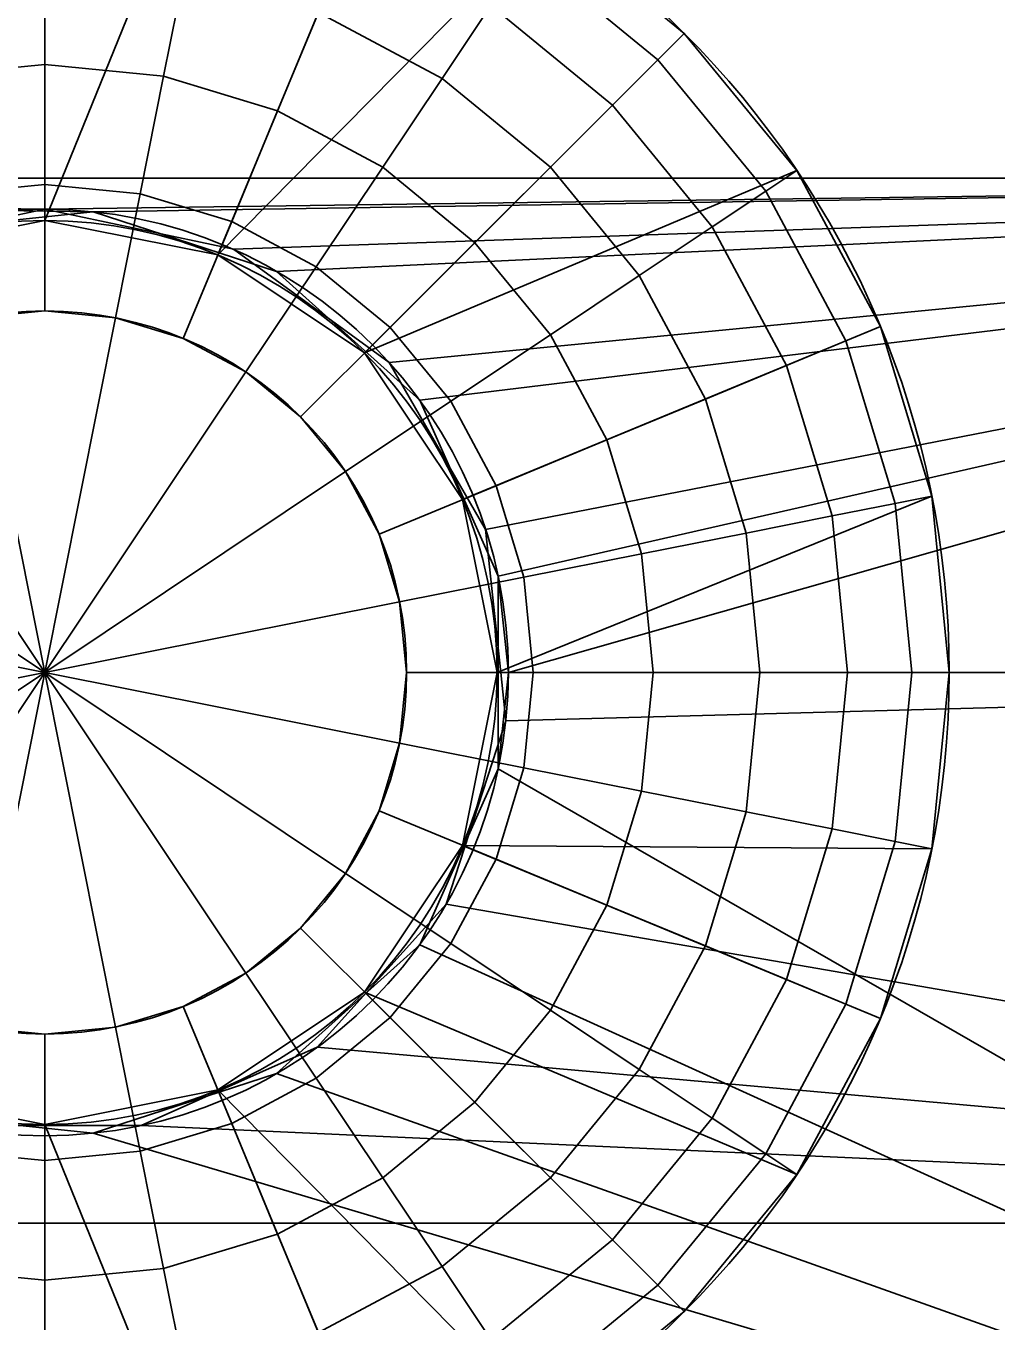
# Model space of a CAD drawing. Header units: millimetres. Extents: x 516 to 946, y 0 to 190.
# Drawn here: x 825.65 to 829.94, y 139.04 to 144.78 of the extents above; entities that cross this region are included whole.
import ezdxf

# ---------------------------------------------------------------- set-up
doc = ezdxf.new("R2010")
doc.units = ezdxf.units.MM
doc.layers.add('1', color=7, linetype='Continuous', true_color=0xffffff)

# ---------------------------------------------------------------- blocks, each defined once
blk = doc.blocks.new('UG_SURFACE_001')
at = {"layer": '1', "color": 252, "linetype": 'Continuous', "lineweight": 35}
for points in [[(319.915801, 146.789238, 3.5), (300.08617, 146.789238, 3.5), (300.08617, 144.101843, 3.5), (319.915801, 144.101843, 3.5)], [(319.915801, 144.101843, 1.5), (300.08617, 144.101843, 1.5), (300.08617, 146.789238, 1.5), (319.915801, 146.789238, 1.5)], [(300.08617, 144.101843, 3.5), (309.548378, 143.864125, 3.5), (310.396135, 143.953234, 3.5)], [(310.396135, 143.953234, 3.5), (319.915801, 144.101843, 3.5), (300.08617, 144.101843, 3.5)], [(300.08617, 144.101843, 1.5), (319.915801, 144.101843, 1.5), (310.396135, 143.953234, 1.5)], [(310.396135, 143.953234, 1.5), (309.548378, 143.864125, 1.5), (300.08617, 144.101843, 1.5)], [(319.915801, 144.101843, 3.5), (310.396135, 143.953234, 3.5), (311.206847, 143.689811, 3.5)], [(311.206847, 143.689811, 1.5), (310.396135, 143.953234, 1.5), (319.915801, 144.101843, 1.5)], [(311.206847, 143.689811, 3.5), (311.840326, 143.11941, 3.5), (319.915801, 144.101843, 3.5)], [(319.915801, 144.101843, 1.5), (311.840326, 143.11941, 1.5), (311.206847, 143.689811, 1.5)], [(311.840326, 143.11941, 3.5), (312.187046, 142.340675, 3.5), (319.915801, 144.101843, 3.5)], [(312.187046, 142.340675, 1.5), (311.840326, 143.11941, 1.5), (319.915801, 144.101843, 1.5)], [(319.915801, 137.039676, 3.5), (319.915801, 144.101843, 3.5), (312.187046, 142.340675, 3.5), (312.187046, 141.488239, 3.5)], [(319.915801, 144.101843, 1.5), (319.915801, 137.039676, 1.5), (312.187046, 141.488239, 1.5), (312.231839, 141.914457, 1.5)], [(312.231839, 141.914457, 1.5), (312.187046, 142.340675, 1.5), (319.915801, 144.101843, 1.5)], [(310.396135, 143.953234, 1.5), (310.396135, 143.953234, 3.5), (309.548378, 143.864125, 3.5), (309.548378, 143.864125, 1.5)], [(311.206847, 143.689811, 1.5), (311.206847, 143.689811, 3.5), (310.396135, 143.953234, 3.5), (310.396135, 143.953234, 1.5)], [(311.840326, 143.11941, 1.5), (311.840326, 143.11941, 3.5), (311.206847, 143.689811, 3.5), (311.206847, 143.689811, 1.5)], [(312.187046, 142.340675, 1.5), (312.187046, 142.340675, 3.5), (311.840326, 143.11941, 3.5), (311.840326, 143.11941, 1.5)], [(312.187046, 142.340675, 3.5), (312.187046, 142.340675, 1.5), (312.231839, 141.914457, 1.5)], [(312.231839, 141.914457, 1.5), (312.187046, 141.488239, 3.5), (312.187046, 142.340675, 3.5)], [(312.231839, 141.914457, 1.5), (312.187046, 141.488239, 1.5), (312.187046, 141.488239, 3.5)], [(319.915801, 137.039676, 3.5), (312.187046, 141.488239, 3.5), (311.840326, 140.709504, 3.5)], [(319.915801, 137.039676, 1.5), (311.840326, 140.709504, 1.5), (312.187046, 141.488239, 1.5)], [(311.840326, 140.709504, 1.5), (311.840326, 140.709504, 3.5), (312.187046, 141.488239, 3.5), (312.187046, 141.488239, 1.5)], [(319.915801, 137.039676, 3.5), (311.840326, 140.709504, 3.5), (311.206847, 140.139103, 3.5)], [(311.206847, 140.139103, 1.5), (311.840326, 140.709504, 1.5), (319.915801, 137.039676, 1.5)], [(311.206847, 140.139103, 1.5), (311.206847, 140.139103, 3.5), (311.840326, 140.709504, 3.5), (311.840326, 140.709504, 1.5)], [(311.206847, 140.139103, 3.5), (310.396135, 139.87568, 3.5), (319.915801, 137.039676, 3.5)], [(319.915801, 137.039676, 1.5), (310.396135, 139.87568, 1.5), (311.206847, 140.139103, 1.5)], [(310.396135, 139.87568, 1.5), (310.396135, 139.87568, 3.5), (311.206847, 140.139103, 3.5), (311.206847, 140.139103, 1.5)], [(300.08617, 137.039676, 3.5), (319.915801, 137.039676, 3.5), (310.396135, 139.87568, 3.5), (309.548378, 139.964789, 3.5)], [(309.548378, 139.964789, 1.5), (310.396135, 139.87568, 1.5), (319.915801, 137.039676, 1.5), (300.08617, 137.039676, 1.5)], [(309.548378, 139.964789, 1.5), (309.548378, 139.964789, 3.5), (310.396135, 139.87568, 3.5), (310.396135, 139.87568, 1.5)]]:
    blk.add_3dface(points, dxfattribs=at)
blk = doc.blocks.new('1стенка_MODEL')
at = {"layer": '1', "color": 252, "linetype": 'Continuous', "lineweight": 35, "extrusion": (0, 0, -1)}
blk.add_circle((-310.181853, 141.914457, -3.5), 2.05, dxfattribs=at)
at = {"layer": '1', "color": 252, "linetype": 'Continuous', "lineweight": 35}
blk.add_circle((310.181853, 141.914457, 1.5), 2.05, dxfattribs=at)
blk.add_blockref('UG_SURFACE_001', (0, 0), dxfattribs=at)
blk = doc.blocks.new('UG_SURFACE_002')
at = {"layer": '1', "color": 252, "linetype": 'Continuous', "lineweight": 35}
for points in [[(254.704952, 158.726171, 3.5), (2.492546, 189.693958, 16.5), (7.492546, 189.08003, 21.500001), (414.399207, 139.11818, 21.500001)], [(7.492546, 187.785283, 21.500001), (414.242595, 137.84267, 21.500001), (414.399207, 139.11818, 21.500001), (7.492546, 189.08003, 21.500001)], [(414.242595, 137.84267, 21.500001), (7.492546, 187.785283, 21.500001), (7.489942, 187.724829, 21.497397)], [(414.242595, 137.84267, 21.500001), (7.489942, 187.724829, 21.497397), (7.488322, 187.517792, 21.440059)], [(2.492546, 187.540576, 6.734633), (419.101447, 136.387423, 6.734633), (419.120014, 136.538535, 7.5), (2.492546, 187.693954, 7.5)], [(413.8695, 137.183219, 20.8), (7.697187, 187.054902, 20.8), (2.492546, 187.693954, 7.5), (419.120014, 136.538535, 7.5)], [(2.492546, 187.103763, 6.085787), (419.048607, 135.957107, 6.085787), (419.101447, 136.387423, 6.734633), (2.492546, 187.540576, 6.734633)], [(414.188027, 137.579471, 21.446716), (7.488322, 187.517792, 21.440059), (7.487983, 187.474385, 21.428039)], [(414.188027, 137.579471, 21.446716), (7.487983, 187.474385, 21.428039), (7.521724, 187.286004, 21.291038)], [(7.488322, 187.517792, 21.440059), (414.188027, 137.579471, 21.446716), (414.242595, 137.84267, 21.500001)], [(414.097965, 137.36172, 21.294976), (7.521724, 187.286004, 21.291038), (7.526125, 187.261432, 21.273168)], [(7.521724, 187.286004, 21.291038), (414.097965, 137.36172, 21.294976), (414.188027, 137.579471, 21.446716)], [(414.097965, 137.36172, 21.294976), (7.526125, 187.261432, 21.273168), (7.594966, 187.123388, 21.066504)], [(413.986117, 137.222588, 21.067878), (7.594966, 187.123388, 21.066504), (7.599175, 187.114954, 21.053867)], [(7.594966, 187.123388, 21.066504), (413.986117, 137.222588, 21.067878), (414.097965, 137.36172, 21.294976)], [(2.492546, 186.450049, 5.652241), (418.969542, 135.313109, 5.652241), (419.048607, 135.957107, 6.085787), (2.492546, 187.103763, 6.085787)], [(7.599175, 187.114954, 21.053867), (7.697187, 187.054902, 20.8), (413.8695, 137.183219, 20.8)], [(413.8695, 137.183219, 20.8), (413.986117, 137.222588, 21.067878), (7.599175, 187.114954, 21.053867)], [(418.969542, 135.313109, 5.652241), (2.492546, 186.450049, 5.652241), (201.001778, 161.30507, 5.5), (220.852703, 158.867672, 5.5)], [(411.854982, 119.865932, 5.446716), (7.670435, 169.493556, 5.446716), (7.557361, 169.278637, 5.294975), (411.920667, 119.629063, 5.294975)], [(7.670435, 169.493556, 5.446716), (411.854982, 119.865932, 5.446716), (216.667414, 144.101843, 5.5), (201.001778, 146.025345, 5.5)], [(411.920667, 119.629063, 5.294975), (7.557361, 169.278637, 5.294975), (7.481808, 169.135034, 5.067878), (411.964566, 119.470797, 5.067878)], [(411.964566, 119.470797, 5.067878), (7.481808, 169.135034, 5.067878), (7.455277, 169.084609, 4.8), (411.979973, 119.415216, 4.8)], [(149.334699, 151.664004, 3.5), (161.549926, 150.164157, 3.5), (411.979973, 119.415216, 4.8), (7.455277, 169.084609, 4.8)], [(418.969542, 135.313109, 5.652241), (220.852703, 158.867672, 5.5), (239.820063, 156.538785, 5.5)], [(414.399207, 139.11818, 21.500001), (260.30454, 158.038616, 3.5), (254.704952, 158.726171, 3.5)], [(414.399207, 139.11818, 21.500001), (272.519767, 156.538785, 3.5), (260.30454, 158.038616, 3.5)], [(239.820063, 156.538785, 5.5), (240.703627, 156.430289, 5.5), (418.969542, 135.313109, 5.652241)], [(414.399207, 139.11818, 21.500001), (280.655473, 155.53984, 3.5), (272.519767, 156.538785, 3.5)], [(418.969542, 135.313109, 5.652241), (240.703627, 156.430289, 5.5), (259.671003, 154.101387, 5.5)], [(414.399207, 139.11818, 21.500001), (292.370707, 154.101387, 3.5), (280.655473, 155.53984, 3.5)], [(259.671003, 154.101387, 5.5), (260.30454, 154.023603, 5.5), (418.969542, 135.313109, 5.652241)], [(414.399207, 139.11818, 21.500001), (300.256401, 153.133154, 3.5), (292.370707, 154.101387, 3.5)], [(260.30454, 154.023603, 5.5), (279.521912, 151.664004, 5.5), (418.969542, 135.313109, 5.652241)], [(414.399207, 139.11818, 21.500001), (312.221617, 151.664004, 3.5), (300.256401, 153.133154, 3.5)], [(418.969542, 135.313109, 5.652241), (279.521912, 151.664004, 5.5), (297.336757, 149.476618, 5.5)], [(414.399207, 139.11818, 21.500001), (320.107311, 150.695771, 3.5), (312.221617, 151.664004, 3.5)], [(411.979973, 119.415216, 4.8), (161.549926, 150.164157, 3.5), (181.150854, 147.757471, 3.5)], [(297.336757, 149.476618, 5.5), (300.256401, 149.118125, 5.5), (418.969542, 135.313109, 5.652241)], [(300.256401, 149.118125, 5.5), (300.256401, 144.101843, 5.5), (320.107311, 144.101843, 5.5), (320.107311, 146.680743, 5.5)], [(300.256401, 149.118125, 5.5), (320.107311, 146.680743, 5.5), (418.969542, 135.313109, 5.652241)], [(411.979973, 119.415216, 4.8), (181.150854, 147.757471, 3.5), (189.036548, 146.789238, 3.5)], [(411.979973, 119.415216, 4.8), (189.036548, 146.789238, 3.5), (201.001778, 145.320088, 3.5)], [(300.256401, 146.789238, 3.5), (320.107311, 146.789238, 3.5), (320.107311, 144.101843, 3.5), (300.256401, 144.101843, 3.5)], [(411.979973, 119.415216, 4.8), (201.001778, 145.320088, 3.5), (210.923553, 144.101843, 3.5)], [(411.979973, 119.415216, 4.8), (210.923553, 144.101843, 3.5), (220.852703, 142.882705, 3.5)], [(220.852703, 143.587962, 5.5), (216.667414, 144.101843, 5.5), (411.854982, 119.865932, 5.446716)], [(300.256401, 144.101843, 3.5), (320.107311, 144.101843, 3.5), (310.181856, 143.964455, 3.5)], [(310.181856, 143.964455, 3.5), (309.348047, 143.78722, 3.5), (300.256401, 144.101843, 3.5)], [(300.256401, 144.101843, 5.5), (309.348047, 143.78722, 5.5), (310.181856, 143.964455, 5.5)], [(310.181856, 143.964455, 5.5), (320.107311, 144.101843, 5.5), (300.256401, 144.101843, 5.5)], [(311.015666, 143.78722, 3.5), (310.181856, 143.964455, 3.5), (320.107311, 144.101843, 3.5)], [(320.107311, 144.101843, 5.5), (310.181856, 143.964455, 5.5), (311.015666, 143.78722, 5.5)], [(320.107311, 144.101843, 3.5), (311.705291, 143.286169, 3.5), (311.015666, 143.78722, 3.5)], [(311.015666, 143.78722, 5.5), (311.705291, 143.286169, 5.5), (320.107311, 144.101843, 5.5)], [(312.131524, 142.547935, 3.5), (311.705291, 143.286169, 3.5), (320.107311, 144.101843, 3.5)], [(320.107311, 144.101843, 5.5), (311.705291, 143.286169, 5.5), (312.131524, 142.547935, 5.5)], [(320.107311, 144.101843, 3.5), (320.107311, 141.914457, 3.5), (312.198102, 141.914457, 3.5), (312.131524, 142.547935, 3.5)], [(312.131524, 142.547935, 5.5), (312.198102, 141.914457, 5.5), (320.107311, 141.914457, 5.5), (320.107311, 144.101843, 5.5)], [(310.181856, 143.964455, 3.5), (310.181856, 143.964455, 5.5), (309.348047, 143.78722, 5.5), (309.348047, 143.78722, 3.5)], [(311.015666, 143.78722, 3.5), (311.015666, 143.78722, 5.5), (310.181856, 143.964455, 5.5), (310.181856, 143.964455, 3.5)], [(311.705291, 143.286169, 3.5), (311.705291, 143.286169, 5.5), (311.015666, 143.78722, 5.5), (311.015666, 143.78722, 3.5)], [(411.854982, 119.865932, 5.446716), (234.482244, 141.914457, 5.5), (220.852703, 143.587962, 5.5)], [(312.131524, 142.547935, 3.5), (312.131524, 142.547935, 5.5), (311.705291, 143.286169, 5.5), (311.705291, 143.286169, 3.5)], [(411.979973, 119.415216, 4.8), (220.852703, 142.882705, 3.5), (228.738382, 141.914457, 3.5)], [(312.198102, 141.914457, 5.5), (312.131524, 142.547935, 5.5), (312.131524, 142.547935, 3.5), (312.198102, 141.914457, 3.5)], [(411.979973, 119.415216, 4.8), (228.738382, 141.914457, 3.5), (248.589307, 139.477074, 3.5)], [(411.854982, 119.865932, 5.446716), (240.703627, 141.150564, 5.5), (234.482244, 141.914457, 5.5)], [(320.107311, 141.914457, 3.5), (320.107311, 139.477074, 3.5), (311.95721, 140.889451, 3.5), (312.220633, 141.700178, 3.5)], [(312.220633, 141.700178, 5.5), (311.95721, 140.889451, 5.5), (320.107311, 139.477074, 5.5), (320.107311, 141.914457, 5.5)], [(312.220633, 141.700178, 3.5), (312.198102, 141.914457, 3.5), (320.107311, 141.914457, 3.5)], [(312.198102, 141.914457, 3.5), (312.220633, 141.700178, 3.5), (312.220633, 141.700178, 5.5), (312.198102, 141.914457, 5.5)], [(320.107311, 141.914457, 5.5), (312.198102, 141.914457, 5.5), (312.220633, 141.700178, 5.5)], [(311.95721, 140.889451, 3.5), (311.95721, 140.889451, 5.5), (312.220633, 141.700178, 5.5), (312.220633, 141.700178, 3.5)], [(254.333168, 139.477074, 5.5), (240.703627, 141.150564, 5.5), (411.854982, 119.865932, 5.446716)], [(320.107311, 139.477074, 3.5), (311.386824, 140.255973, 3.5), (311.95721, 140.889451, 3.5)], [(311.386824, 140.255973, 3.5), (311.386824, 140.255973, 5.5), (311.95721, 140.889451, 5.5), (311.95721, 140.889451, 3.5)], [(311.95721, 140.889451, 5.5), (311.386824, 140.255973, 5.5), (320.107311, 139.477074, 5.5)], [(310.608059, 139.909253, 3.5), (311.386824, 140.255973, 3.5), (320.107311, 139.477074, 3.5)], [(310.608059, 139.909253, 3.5), (310.608059, 139.909253, 5.5), (311.386824, 140.255973, 5.5), (311.386824, 140.255973, 3.5)], [(320.107311, 139.477074, 5.5), (311.386824, 140.255973, 5.5), (310.608059, 139.909253, 5.5)], [(320.107311, 139.477074, 3.5), (300.256401, 139.477074, 3.5), (309.755623, 139.909253, 3.5), (310.608059, 139.909253, 3.5)], [(300.256401, 139.477074, 5.5), (320.107311, 139.477074, 5.5), (310.608059, 139.909253, 5.5), (309.755623, 139.909253, 5.5)], [(309.755623, 139.909253, 3.5), (309.755623, 139.909253, 5.5), (310.608059, 139.909253, 5.5), (310.608059, 139.909253, 3.5)], [(411.979973, 119.415216, 4.8), (248.589307, 139.477074, 3.5), (260.30454, 138.03862, 3.5)], [(411.854982, 119.865932, 5.446716), (260.30454, 138.743877, 5.5), (254.333168, 139.477074, 5.5)], [(300.256401, 139.477074, 3.5), (320.107311, 139.477074, 3.5), (320.107311, 134.602293, 3.5), (300.256401, 134.602293, 3.5)], [(320.107311, 137.039676, 5.5), (320.107311, 139.477074, 5.5), (300.256401, 139.477074, 5.5), (300.256401, 137.039676, 5.5)]]:
    blk.add_3dface(points, dxfattribs=at)
blk = doc.blocks.new('3пояс_верхний_MODEL')
at = {"layer": '1', "color": 252, "linetype": 'Continuous', "lineweight": 35, "extrusion": (0, 0, -1)}
blk.add_circle((-310.181853, 141.914457, -3.5), 2.05, dxfattribs=at)
at = {"layer": '1', "color": 252, "linetype": 'Continuous', "lineweight": 35, "extrusion": (2.9583e-16, 2.53862e-15, -1)}
blk.add_circle((-310.181853, 141.914457, -5.5), 2.05, dxfattribs=at)
at = {"layer": '1', "color": 252, "linetype": 'Continuous', "lineweight": 35}
blk.add_blockref('UG_SURFACE_002', (0, 0), dxfattribs=at)
blk = doc.blocks.new('UG_SURFACE_006')
at = {"layer": '1', "color": 252, "linetype": 'Continuous', "lineweight": 35}
for points in [[(-0.765367, 1.847759), (0, 2), (0, 4), (-0.780361, 3.923141)], [(-0.780361, 3.923141, 4), (0, 4, 4), (0, 2, 4), (-0.765367, 1.847759, 4)], [(0.780361, 3.923141), (0, 4), (0, 2)], [(0, 2, 4), (0, 4, 4), (0.780361, 3.923141, 4)], [(0, 2), (0.765367, 1.847759), (1.530734, 3.695518), (0.780361, 3.923141)], [(0.780361, 3.923141, 4), (1.530734, 3.695518, 4), (0.765367, 1.847759, 4), (0, 2, 4)], [(2.222281, 3.325878), (1.530734, 3.695518), (0.765367, 1.847759)], [(0.765367, 1.847759, 4), (1.530734, 3.695518, 4), (2.222281, 3.325878, 4)], [(0.765367, 1.847759), (1.414214, 1.414214), (2.828427, 2.828427), (2.222281, 3.325878)], [(2.222281, 3.325878, 4), (2.828427, 2.828427, 4), (1.414214, 1.414214, 4), (0.765367, 1.847759, 4)], [(1.756741, 2.629149, -1.43446), (1.210064, 2.921353, -1.43446), (1.358744, 3.280297, -1.025907), (1.97259, 2.952189, -1.025907)], [(1.97259, 2.952189, 5.025907), (1.358744, 3.280297, 5.025907), (1.210064, 2.921353, 5.43446), (1.756741, 2.629149, 5.43446)], [(2.711716, 2.711716, -0.53909), (2.130582, 3.188641, -0.53909), (2.222281, 3.325878), (2.828427, 2.828427)], [(2.828427, 2.828427, 4), (2.222281, 3.325878, 4), (2.130582, 3.188641, 4.53909), (2.711716, 2.711716, 4.53909)], [(0, 2.690134, -1.742935), (-0.524819, 2.638444, -1.742935), (-0.616885, 3.101292, -1.43446), (0, 3.16205, -1.43446)], [(0, 3.16205, 5.43446), (-0.616885, 3.101292, 5.43446), (-0.524819, 2.638444, 5.742935), (0, 2.690134, 5.742935)], [(0.524819, 2.638444, -1.742935), (0, 2.690134, -1.742935), (0, 3.16205, -1.43446), (0.616885, 3.101292, -1.43446)], [(0.616885, 3.101292, 5.43446), (0, 3.16205, 5.43446), (0, 2.690134, 5.742935), (0.524819, 2.638444, 5.742935)], [(2.510631, 2.510631, -1.025907), (1.97259, 2.952189, -1.025907), (2.130582, 3.188641, -0.53909), (2.711716, 2.711716, -0.53909)], [(2.711716, 2.711716, 4.53909), (2.130582, 3.188641, 4.53909), (1.97259, 2.952189, 5.025907), (2.510631, 2.510631, 5.025907)], [(1.02947, 2.48536, -1.742935), (0.524819, 2.638444, -1.742935), (0.616885, 3.101292, -1.43446), (1.210064, 2.921353, -1.43446)], [(1.210064, 2.921353, 5.43446), (0.616885, 3.101292, 5.43446), (0.524819, 2.638444, 5.742935), (1.02947, 2.48536, 5.742935)], [(2.235907, 2.235907, -1.43446), (1.756741, 2.629149, -1.43446), (1.97259, 2.952189, -1.025907), (2.510631, 2.510631, -1.025907)], [(2.510631, 2.510631, 5.025907), (1.97259, 2.952189, 5.025907), (1.756741, 2.629149, 5.43446), (2.235907, 2.235907, 5.43446)], [(1.494559, 2.236765, -1.742935), (1.02947, 2.48536, -1.742935), (1.210064, 2.921353, -1.43446), (1.756741, 2.629149, -1.43446)], [(1.756741, 2.629149, 5.43446), (1.210064, 2.921353, 5.43446), (1.02947, 2.48536, 5.742935), (1.494559, 2.236765, 5.742935)], [(3.325878, 2.222281), (2.828427, 2.828427), (1.414214, 1.414214)], [(1.414214, 1.414214, 4), (2.828427, 2.828427, 4), (3.325878, 2.222281, 4)], [(3.188641, 2.130582, -0.53909), (2.711716, 2.711716, -0.53909), (2.828427, 2.828427), (3.325878, 2.222281)], [(3.325878, 2.222281, 4), (2.828427, 2.828427, 4), (2.711716, 2.711716, 4.53909), (3.188641, 2.130582, 4.53909)], [(2.952189, 1.97259, -1.025907), (2.510631, 2.510631, -1.025907), (2.711716, 2.711716, -0.53909), (3.188641, 2.130582, -0.53909)], [(3.188641, 2.130582, 4.53909), (2.711716, 2.711716, 4.53909), (2.510631, 2.510631, 5.025907), (2.952189, 1.97259, 5.025907)], [(0, 2.160017, -1.934864), (-0.421398, 2.118513, -1.934864), (-0.524819, 2.638444, -1.742935), (0, 2.690134, -1.742935)], [(0, 2.690134, 5.742935), (-0.524819, 2.638444, 5.742935), (-0.421398, 2.118513, 5.934864), (0, 2.160017, 5.934864)], [(0.421398, 2.118513, -1.934864), (0, 2.160017, -1.934864), (0, 2.690134, -1.742935), (0.524819, 2.638444, -1.742935)], [(0.524819, 2.638444, 5.742935), (0, 2.690134, 5.742935), (0, 2.160017, 5.934864), (0.421398, 2.118513, 5.934864)], [(0.826603, 1.995595, -1.934864), (0.421398, 2.118513, -1.934864), (0.524819, 2.638444, -1.742935), (1.02947, 2.48536, -1.742935)], [(1.02947, 2.48536, 5.742935), (0.524819, 2.638444, 5.742935), (0.421398, 2.118513, 5.934864), (0.826603, 1.995595, 5.934864)], [(1.902212, 1.902212, -1.742935), (1.494559, 2.236765, -1.742935), (1.756741, 2.629149, -1.43446), (2.235907, 2.235907, -1.43446)], [(2.235907, 2.235907, 5.43446), (1.756741, 2.629149, 5.43446), (1.494559, 2.236765, 5.742935), (1.902212, 1.902212, 5.742935)], [(1.200041, 1.795988, -1.934864), (0.826603, 1.995595, -1.934864), (1.02947, 2.48536, -1.742935), (1.494559, 2.236765, -1.742935)], [(1.494559, 2.236765, 5.742935), (1.02947, 2.48536, 5.742935), (0.826603, 1.995595, 5.934864), (1.200041, 1.795988, 5.934864)], [(2.629149, 1.756741, -1.43446), (2.235907, 2.235907, -1.43446), (2.510631, 2.510631, -1.025907), (2.952189, 1.97259, -1.025907)], [(2.952189, 1.97259, 5.025907), (2.510631, 2.510631, 5.025907), (2.235907, 2.235907, 5.43446), (2.629149, 1.756741, 5.43446)], [(1.527363, 1.527363, -1.934864), (1.200041, 1.795988, -1.934864), (1.494559, 2.236765, -1.742935), (1.902212, 1.902212, -1.742935)], [(1.902212, 1.902212, 5.742935), (1.494559, 2.236765, 5.742935), (1.200041, 1.795988, 5.934864), (1.527363, 1.527363, 5.934864)], [(1.414214, 1.414214), (1.847759, 0.765367), (3.695518, 1.530734), (3.325878, 2.222281)], [(3.325878, 2.222281, 4), (3.695518, 1.530734, 4), (1.847759, 0.765367, 4), (1.414214, 1.414214, 4)], [(2.236765, 1.494559, -1.742935), (1.902212, 1.902212, -1.742935), (2.235907, 2.235907, -1.43446), (2.629149, 1.756741, -1.43446)], [(2.629149, 1.756741, 5.43446), (2.235907, 2.235907, 5.43446), (1.902212, 1.902212, 5.742935), (2.236765, 1.494559, 5.742935)], [(3.543028, 1.46757, -0.53909), (3.188641, 2.130582, -0.53909), (3.325878, 2.222281), (3.695518, 1.530734)], [(3.695518, 1.530734, 4), (3.325878, 2.222281, 4), (3.188641, 2.130582, 4.53909), (3.543028, 1.46757, 4.53909)], [(0, 1.6, -2), (-0.312145, 1.569256, -2), (-0.421398, 2.118513, -1.934864), (0, 2.160017, -1.934864)], [(0, 2.160017, 5.934864), (-0.421398, 2.118513, 5.934864), (-0.312145, 1.569256, 6), (0, 1.6, 6)], [(0.312145, 1.569256, -2), (0, 1.6, -2), (0, 2.160017, -1.934864), (0.421398, 2.118513, -1.934864)], [(0.421398, 2.118513, 5.934864), (0, 2.160017, 5.934864), (0, 1.6, 6), (0.312145, 1.569256, 6)], [(3.280297, 1.358744, -1.025907), (2.952189, 1.97259, -1.025907), (3.188641, 2.130582, -0.53909), (3.543028, 1.46757, -0.53909)], [(3.543028, 1.46757, 4.53909), (3.188641, 2.130582, 4.53909), (2.952189, 1.97259, 5.025907), (3.280297, 1.358744, 5.025907)], [(0.612293, 1.478207, -2), (0.312145, 1.569256, -2), (0.421398, 2.118513, -1.934864), (0.826603, 1.995595, -1.934864)], [(0.826603, 1.995595, 5.934864), (0.421398, 2.118513, 5.934864), (0.312145, 1.569256, 6), (0.612293, 1.478207, 6)], [(-0.765367, 1.847759), (-0.765367, 1.847759, 4), (0, 2, 4), (0, 2)], [(0, 2), (0, 2, 4), (0.765367, 1.847759, 4), (0.765367, 1.847759)], [(0.888912, 1.330351, -2), (0.612293, 1.478207, -2), (0.826603, 1.995595, -1.934864), (1.200041, 1.795988, -1.934864)], [(1.200041, 1.795988, 5.934864), (0.826603, 1.995595, 5.934864), (0.612293, 1.478207, 6), (0.888912, 1.330351, 6)], [(2.921353, 1.210064, -1.43446), (2.629149, 1.756741, -1.43446), (2.952189, 1.97259, -1.025907), (3.280297, 1.358744, -1.025907)], [(3.280297, 1.358744, 5.025907), (2.952189, 1.97259, 5.025907), (2.629149, 1.756741, 5.43446), (2.921353, 1.210064, 5.43446)], [(1.795988, 1.200041, -1.934864), (1.527363, 1.527363, -1.934864), (1.902212, 1.902212, -1.742935), (2.236765, 1.494559, -1.742935)], [(2.236765, 1.494559, 5.742935), (1.902212, 1.902212, 5.742935), (1.527363, 1.527363, 5.934864), (1.795988, 1.200041, 5.934864)], [(0.765367, 1.847759), (0.765367, 1.847759, 4), (1.414214, 1.414214, 4), (1.414214, 1.414214)], [(1.131371, 1.131371, -2), (0.888912, 1.330351, -2), (1.200041, 1.795988, -1.934864), (1.527363, 1.527363, -1.934864)], [(1.527363, 1.527363, 5.934864), (1.200041, 1.795988, 5.934864), (0.888912, 1.330351, 6), (1.131371, 1.131371, 6)], [(2.48536, 1.02947, -1.742935), (2.236765, 1.494559, -1.742935), (2.629149, 1.756741, -1.43446), (2.921353, 1.210064, -1.43446)], [(2.921353, 1.210064, 5.43446), (2.629149, 1.756741, 5.43446), (2.236765, 1.494559, 5.742935), (2.48536, 1.02947, 5.742935)], [(-0.888912, 1.330351, -2), (-0.612293, 1.478207, -2), (-0.312145, 1.569256, -2), (0, 0, -2)], [(-0.312145, 1.569256, 6), (-0.612293, 1.478207, 6), (-0.888912, 1.330351, 6), (0, 0, 6)], [(-0.312145, 1.569256, -2), (0, 1.6, -2), (0.312145, 1.569256, -2), (0, 0, -2)], [(0.312145, 1.569256, 6), (0, 1.6, 6), (-0.312145, 1.569256, 6), (0, 0, 6)], [(0.312145, 1.569256, -2), (0.612293, 1.478207, -2), (0.888912, 1.330351, -2), (0, 0, -2)], [(0.888912, 1.330351, 6), (0.612293, 1.478207, 6), (0.312145, 1.569256, 6), (0, 0, 6)], [(1.330351, 0.888912, -2), (1.131371, 1.131371, -2), (1.527363, 1.527363, -1.934864), (1.795988, 1.200041, -1.934864)], [(1.795988, 1.200041, 5.934864), (1.527363, 1.527363, 5.934864), (1.131371, 1.131371, 6), (1.330351, 0.888912, 6)], [(1.995595, 0.826603, -1.934864), (1.795988, 1.200041, -1.934864), (2.236765, 1.494559, -1.742935), (2.48536, 1.02947, -1.742935)], [(2.48536, 1.02947, 5.742935), (2.236765, 1.494559, 5.742935), (1.795988, 1.200041, 5.934864), (1.995595, 0.826603, 5.934864)], [(3.923141, 0.780361), (3.695518, 1.530734), (1.847759, 0.765367), (2, 0)], [(2, 0, 4), (1.847759, 0.765367, 4), (3.695518, 1.530734, 4), (3.923141, 0.780361, 4)], [(3.761258, 0.748161, -0.53909), (3.543028, 1.46757, -0.53909), (3.695518, 1.530734), (3.923141, 0.780361)], [(3.923141, 0.780361, 4), (3.695518, 1.530734, 4), (3.543028, 1.46757, 4.53909), (3.761258, 0.748161, 4.53909)], [(3.482345, 0.692681, -1.025907), (3.280297, 1.358744, -1.025907), (3.543028, 1.46757, -0.53909), (3.761258, 0.748161, -0.53909)], [(3.761258, 0.748161, 4.53909), (3.543028, 1.46757, 4.53909), (3.280297, 1.358744, 5.025907), (3.482345, 0.692681, 5.025907)], [(1.414214, 1.414214), (1.414214, 1.414214, 4), (1.847759, 0.765367, 4), (1.847759, 0.765367)], [(-1.330351, 0.888912, -2), (-1.131371, 1.131371, -2), (-0.888912, 1.330351, -2), (0, 0, -2)], [(-0.888912, 1.330351, 6), (-1.131371, 1.131371, 6), (-1.330351, 0.888912, 6), (0, 0, 6)], [(0.888912, 1.330351, -2), (1.131371, 1.131371, -2), (1.330351, 0.888912, -2), (0, 0, -2)], [(1.330351, 0.888912, 6), (1.131371, 1.131371, 6), (0.888912, 1.330351, 6), (0, 0, 6)], [(3.101292, 0.616885, -1.43446), (2.921353, 1.210064, -1.43446), (3.280297, 1.358744, -1.025907), (3.482345, 0.692681, -1.025907)], [(3.482345, 0.692681, 5.025907), (3.280297, 1.358744, 5.025907), (2.921353, 1.210064, 5.43446), (3.101292, 0.616885, 5.43446)], [(2.638444, 0.524819, -1.742935), (2.48536, 1.02947, -1.742935), (2.921353, 1.210064, -1.43446), (3.101292, 0.616885, -1.43446)], [(3.101292, 0.616885, 5.43446), (2.921353, 1.210064, 5.43446), (2.48536, 1.02947, 5.742935), (2.638444, 0.524819, 5.742935)], [(1.478207, 0.612293, -2), (1.330351, 0.888912, -2), (1.795988, 1.200041, -1.934864), (1.995595, 0.826603, -1.934864)], [(1.995595, 0.826603, 5.934864), (1.795988, 1.200041, 5.934864), (1.330351, 0.888912, 6), (1.478207, 0.612293, 6)], [(2.118513, 0.421398, -1.934864), (1.995595, 0.826603, -1.934864), (2.48536, 1.02947, -1.742935), (2.638444, 0.524819, -1.742935)], [(2.638444, 0.524819, 5.742935), (2.48536, 1.02947, 5.742935), (1.995595, 0.826603, 5.934864), (2.118513, 0.421398, 5.934864)], [(0, 0, -2), (-1.569256, 0.312145, -2), (-1.478207, 0.612293, -2), (-1.330351, 0.888912, -2)], [(-1.330351, 0.888912, 6), (-1.478207, 0.612293, 6), (-1.569256, 0.312145, 6), (0, 0, 6)], [(1.330351, 0.888912, -2), (1.478207, 0.612293, -2), (1.569256, 0.312145, -2), (0, 0, -2)], [(1.569256, 0.312145, 6), (1.478207, 0.612293, 6), (1.330351, 0.888912, 6), (0, 0, 6)], [(1.569256, 0.312145, -2), (1.478207, 0.612293, -2), (1.995595, 0.826603, -1.934864), (2.118513, 0.421398, -1.934864)], [(2.118513, 0.421398, 5.934864), (1.995595, 0.826603, 5.934864), (1.478207, 0.612293, 6), (1.569256, 0.312145, 6)], [(1.847759, 0.765367), (1.847759, 0.765367, 4), (2, 0, 4), (2, 0)], [(2, 0), (4, 0), (3.923141, 0.780361)], [(3.923141, 0.780361, 4), (4, 0, 4), (2, 0, 4)], [(3.550568, 0, -1.025907), (3.482345, 0.692681, -1.025907), (3.761258, 0.748161, -0.53909), (3.834946, 0, -0.53909)], [(3.834946, 0, 4.53909), (3.761258, 0.748161, 4.53909), (3.482345, 0.692681, 5.025907), (3.550568, 0, 5.025907)], [(3.834946, 0, -0.53909), (3.761258, 0.748161, -0.53909), (3.923141, 0.780361), (4, 0)], [(4, 0, 4), (3.923141, 0.780361, 4), (3.761258, 0.748161, 4.53909), (3.834946, 0, 4.53909)], [(3.16205, 0, -1.43446), (3.101292, 0.616885, -1.43446), (3.482345, 0.692681, -1.025907), (3.550568, 0, -1.025907)], [(3.550568, 0, 5.025907), (3.482345, 0.692681, 5.025907), (3.101292, 0.616885, 5.43446), (3.16205, 0, 5.43446)], [(2.690134, 0, -1.742935), (2.638444, 0.524819, -1.742935), (3.101292, 0.616885, -1.43446), (3.16205, 0, -1.43446)], [(3.16205, 0, 5.43446), (3.101292, 0.616885, 5.43446), (2.638444, 0.524819, 5.742935), (2.690134, 0, 5.742935)], [(2.160017, 0, -1.934864), (2.118513, 0.421398, -1.934864), (2.638444, 0.524819, -1.742935), (2.690134, 0, -1.742935)], [(2.690134, 0, 5.742935), (2.638444, 0.524819, 5.742935), (2.118513, 0.421398, 5.934864), (2.160017, 0, 5.934864)], [(1.6, 0, -2), (1.569256, 0.312145, -2), (2.118513, 0.421398, -1.934864), (2.160017, 0, -1.934864)], [(2.160017, 0, 5.934864), (2.118513, 0.421398, 5.934864), (1.569256, 0.312145, 6), (1.6, 0, 6)], [(-1.569256, -0.312145, -2), (-1.6, 0, -2), (-1.569256, 0.312145, -2), (0, 0, -2)], [(-1.569256, 0.312145, 6), (-1.6, 0, 6), (-1.569256, -0.312145, 6), (0, 0, 6)], [(1.569256, 0.312145, -2), (1.6, 0, -2), (1.569256, -0.312145, -2), (0, 0, -2)], [(1.569256, -0.312145, 6), (1.6, 0, 6), (1.569256, 0.312145, 6), (0, 0, 6)], [(-1.330351, -0.888912, -2), (-1.478207, -0.612293, -2), (-1.569256, -0.312145, -2), (0, 0, -2)], [(0, 0, 6), (-1.569256, -0.312145, 6), (-1.478207, -0.612293, 6), (-1.330351, -0.888912, 6)], [(-0.888912, -1.330351, -2), (-1.131371, -1.131371, -2), (-1.330351, -0.888912, -2), (0, 0, -2)], [(-1.330351, -0.888912, 6), (-1.131371, -1.131371, 6), (-0.888912, -1.330351, 6), (0, 0, 6)], [(-0.312145, -1.569256, -2), (-0.612293, -1.478207, -2), (-0.888912, -1.330351, -2), (0, 0, -2)], [(-0.888912, -1.330351, 6), (-0.612293, -1.478207, 6), (-0.312145, -1.569256, 6), (0, 0, 6)], [(0.312145, -1.569256, -2), (0, -1.6, -2), (-0.312145, -1.569256, -2), (0, 0, -2)], [(-0.312145, -1.569256, 6), (0, -1.6, 6), (0.312145, -1.569256, 6), (0, 0, 6)], [(1.569256, -0.312145, -2), (1.478207, -0.612293, -2), (1.330351, -0.888912, -2), (0, 0, -2)], [(1.330351, -0.888912, -2), (1.131371, -1.131371, -2), (0.888912, -1.330351, -2), (0, 0, -2)], [(0.888912, -1.330351, -2), (0.612293, -1.478207, -2), (0.312145, -1.569256, -2), (0, 0, -2)], [(0.312145, -1.569256, 6), (0.612293, -1.478207, 6), (0.888912, -1.330351, 6), (0, 0, 6)], [(0.888912, -1.330351, 6), (1.131371, -1.131371, 6), (1.330351, -0.888912, 6), (0, 0, 6)], [(1.330351, -0.888912, 6), (1.478207, -0.612293, 6), (1.569256, -0.312145, 6), (0, 0, 6)], [(1.569256, -0.312145, -2), (1.6, 0, -2), (2.160017, 0, -1.934864), (2.118513, -0.421398, -1.934864)], [(2.118513, -0.421398, 5.934864), (2.160017, 0, 5.934864), (1.6, 0, 6), (1.569256, -0.312145, 6)], [(3.923141, -0.780361), (4, 0), (2, 0), (1.847759, -0.765367)], [(2, 0), (2, 0, 4), (1.847759, -0.765367, 4), (1.847759, -0.765367)], [(1.847759, -0.765367, 4), (2, 0, 4), (4, 0, 4), (3.923141, -0.780361, 4)], [(2.118513, -0.421398, -1.934864), (2.160017, 0, -1.934864), (2.690134, 0, -1.742935), (2.638444, -0.524819, -1.742935)], [(2.638444, -0.524819, 5.742935), (2.690134, 0, 5.742935), (2.160017, 0, 5.934864), (2.118513, -0.421398, 5.934864)], [(2.638444, -0.524819, -1.742935), (2.690134, 0, -1.742935), (3.16205, 0, -1.43446), (3.101292, -0.616885, -1.43446)], [(3.101292, -0.616885, 5.43446), (3.16205, 0, 5.43446), (2.690134, 0, 5.742935), (2.638444, -0.524819, 5.742935)], [(3.101292, -0.616885, -1.43446), (3.16205, 0, -1.43446), (3.550568, 0, -1.025907), (3.482345, -0.692681, -1.025907)], [(3.482345, -0.692681, 5.025907), (3.550568, 0, 5.025907), (3.16205, 0, 5.43446), (3.101292, -0.616885, 5.43446)], [(3.482345, -0.692681, -1.025907), (3.550568, 0, -1.025907), (3.834946, 0, -0.53909), (3.761258, -0.748161, -0.53909)], [(3.761258, -0.748161, 4.53909), (3.834946, 0, 4.53909), (3.550568, 0, 5.025907), (3.482345, -0.692681, 5.025907)], [(3.761258, -0.748161, -0.53909), (3.834946, 0, -0.53909), (4, 0), (3.923141, -0.780361)], [(3.923141, -0.780361, 4), (4, 0, 4), (3.834946, 0, 4.53909), (3.761258, -0.748161, 4.53909)], [(1.478207, -0.612293, -2), (1.569256, -0.312145, -2), (2.118513, -0.421398, -1.934864), (1.995595, -0.826603, -1.934864)], [(1.995595, -0.826603, 5.934864), (2.118513, -0.421398, 5.934864), (1.569256, -0.312145, 6), (1.478207, -0.612293, 6)], [(1.995595, -0.826603, -1.934864), (2.118513, -0.421398, -1.934864), (2.638444, -0.524819, -1.742935), (2.48536, -1.02947, -1.742935)], [(2.48536, -1.02947, 5.742935), (2.638444, -0.524819, 5.742935), (2.118513, -0.421398, 5.934864), (1.995595, -0.826603, 5.934864)], [(2.48536, -1.02947, -1.742935), (2.638444, -0.524819, -1.742935), (3.101292, -0.616885, -1.43446), (2.921353, -1.210064, -1.43446)], [(2.921353, -1.210064, 5.43446), (3.101292, -0.616885, 5.43446), (2.638444, -0.524819, 5.742935), (2.48536, -1.02947, 5.742935)], [(1.330351, -0.888912, -2), (1.478207, -0.612293, -2), (1.995595, -0.826603, -1.934864), (1.795988, -1.200041, -1.934864)], [(1.795988, -1.200041, 5.934864), (1.995595, -0.826603, 5.934864), (1.478207, -0.612293, 6), (1.330351, -0.888912, 6)], [(2.921353, -1.210064, -1.43446), (3.101292, -0.616885, -1.43446), (3.482345, -0.692681, -1.025907), (3.280297, -1.358744, -1.025907)], [(3.280297, -1.358744, 5.025907), (3.482345, -0.692681, 5.025907), (3.101292, -0.616885, 5.43446), (2.921353, -1.210064, 5.43446)], [(3.280297, -1.358744, -1.025907), (3.482345, -0.692681, -1.025907), (3.761258, -0.748161, -0.53909), (3.543028, -1.46757, -0.53909)], [(3.543028, -1.46757, 4.53909), (3.761258, -0.748161, 4.53909), (3.482345, -0.692681, 5.025907), (3.280297, -1.358744, 5.025907)], [(3.325878, -2.222281), (3.695518, -1.530734), (1.847759, -0.765367), (1.414214, -1.414214)], [(1.847759, -0.765367), (1.847759, -0.765367, 4), (1.414214, -1.414214, 4), (1.414214, -1.414214)], [(1.414214, -1.414214, 4), (1.847759, -0.765367, 4), (3.695518, -1.530734, 4), (3.325878, -2.222281, 4)], [(1.847759, -0.765367), (3.695518, -1.530734), (3.923141, -0.780361)], [(3.923141, -0.780361, 4), (3.695518, -1.530734, 4), (1.847759, -0.765367, 4)], [(3.543028, -1.46757, -0.53909), (3.761258, -0.748161, -0.53909), (3.923141, -0.780361), (3.695518, -1.530734)], [(3.695518, -1.530734, 4), (3.923141, -0.780361, 4), (3.761258, -0.748161, 4.53909), (3.543028, -1.46757, 4.53909)], [(1.795988, -1.200041, -1.934864), (1.995595, -0.826603, -1.934864), (2.48536, -1.02947, -1.742935), (2.236765, -1.494559, -1.742935)], [(2.236765, -1.494559, 5.742935), (2.48536, -1.02947, 5.742935), (1.995595, -0.826603, 5.934864), (1.795988, -1.200041, 5.934864)], [(1.131371, -1.131371, -2), (1.330351, -0.888912, -2), (1.795988, -1.200041, -1.934864), (1.527363, -1.527363, -1.934864)], [(1.527363, -1.527363, 5.934864), (1.795988, -1.200041, 5.934864), (1.330351, -0.888912, 6), (1.131371, -1.131371, 6)], [(2.236765, -1.494559, -1.742935), (2.48536, -1.02947, -1.742935), (2.921353, -1.210064, -1.43446), (2.629149, -1.756741, -1.43446)], [(2.629149, -1.756741, 5.43446), (2.921353, -1.210064, 5.43446), (2.48536, -1.02947, 5.742935), (2.236765, -1.494559, 5.742935)], [(0.888912, -1.330351, -2), (1.131371, -1.131371, -2), (1.527363, -1.527363, -1.934864), (1.200041, -1.795988, -1.934864)], [(1.200041, -1.795988, 5.934864), (1.527363, -1.527363, 5.934864), (1.131371, -1.131371, 6), (0.888912, -1.330351, 6)], [(1.527363, -1.527363, -1.934864), (1.795988, -1.200041, -1.934864), (2.236765, -1.494559, -1.742935), (1.902212, -1.902212, -1.742935)], [(1.902212, -1.902212, 5.742935), (2.236765, -1.494559, 5.742935), (1.795988, -1.200041, 5.934864), (1.527363, -1.527363, 5.934864)], [(2.629149, -1.756741, -1.43446), (2.921353, -1.210064, -1.43446), (3.280297, -1.358744, -1.025907), (2.952189, -1.97259, -1.025907)], [(2.952189, -1.97259, 5.025907), (3.280297, -1.358744, 5.025907), (2.921353, -1.210064, 5.43446), (2.629149, -1.756741, 5.43446)], [(0.612293, -1.478207, -2), (0.888912, -1.330351, -2), (1.200041, -1.795988, -1.934864), (0.826603, -1.995595, -1.934864)], [(0.826603, -1.995595, 5.934864), (1.200041, -1.795988, 5.934864), (0.888912, -1.330351, 6), (0.612293, -1.478207, 6)], [(2.952189, -1.97259, -1.025907), (3.280297, -1.358744, -1.025907), (3.543028, -1.46757, -0.53909), (3.188641, -2.130582, -0.53909)], [(3.188641, -2.130582, 4.53909), (3.543028, -1.46757, 4.53909), (3.280297, -1.358744, 5.025907), (2.952189, -1.97259, 5.025907)], [(2.222281, -3.325878), (2.828427, -2.828427), (1.414214, -1.414214), (0.765367, -1.847759)], [(1.414214, -1.414214), (1.414214, -1.414214, 4), (0.765367, -1.847759, 4), (0.765367, -1.847759)], [(0.765367, -1.847759, 4), (1.414214, -1.414214, 4), (2.828427, -2.828427, 4), (2.222281, -3.325878, 4)], [(1.414214, -1.414214), (2.828427, -2.828427), (3.325878, -2.222281)], [(3.325878, -2.222281, 4), (2.828427, -2.828427, 4), (1.414214, -1.414214, 4)], [(0.312145, -1.569256, -2), (0.612293, -1.478207, -2), (0.826603, -1.995595, -1.934864), (0.421398, -2.118513, -1.934864)], [(0.421398, -2.118513, 5.934864), (0.826603, -1.995595, 5.934864), (0.612293, -1.478207, 6), (0.312145, -1.569256, 6)], [(3.188641, -2.130582, -0.53909), (3.543028, -1.46757, -0.53909), (3.695518, -1.530734), (3.325878, -2.222281)], [(3.325878, -2.222281, 4), (3.695518, -1.530734, 4), (3.543028, -1.46757, 4.53909), (3.188641, -2.130582, 4.53909)], [(1.200041, -1.795988, -1.934864), (1.527363, -1.527363, -1.934864), (1.902212, -1.902212, -1.742935), (1.494559, -2.236765, -1.742935)], [(1.494559, -2.236765, 5.742935), (1.902212, -1.902212, 5.742935), (1.527363, -1.527363, 5.934864), (1.200041, -1.795988, 5.934864)], [(1.902212, -1.902212, -1.742935), (2.236765, -1.494559, -1.742935), (2.629149, -1.756741, -1.43446), (2.235907, -2.235907, -1.43446)], [(2.235907, -2.235907, 5.43446), (2.629149, -1.756741, 5.43446), (2.236765, -1.494559, 5.742935), (1.902212, -1.902212, 5.742935)], [(-0.312145, -1.569256, -2), (0, -1.6, -2), (0, -2.160017, -1.934864), (-0.421398, -2.118513, -1.934864)], [(-0.421398, -2.118513, 5.934864), (0, -2.160017, 5.934864), (0, -1.6, 6), (-0.312145, -1.569256, 6)], [(0, -1.6, -2), (0.312145, -1.569256, -2), (0.421398, -2.118513, -1.934864), (0, -2.160017, -1.934864)], [(0, -2.160017, 5.934864), (0.421398, -2.118513, 5.934864), (0.312145, -1.569256, 6), (0, -1.6, 6)], [(2.235907, -2.235907, -1.43446), (2.629149, -1.756741, -1.43446), (2.952189, -1.97259, -1.025907), (2.510631, -2.510631, -1.025907)], [(2.510631, -2.510631, 5.025907), (2.952189, -1.97259, 5.025907), (2.629149, -1.756741, 5.43446), (2.235907, -2.235907, 5.43446)], [(0.826603, -1.995595, -1.934864), (1.200041, -1.795988, -1.934864), (1.494559, -2.236765, -1.742935), (1.02947, -2.48536, -1.742935)], [(1.02947, -2.48536, 5.742935), (1.494559, -2.236765, 5.742935), (1.200041, -1.795988, 5.934864), (0.826603, -1.995595, 5.934864)], [(-0.780361, -3.923141), (0, -4), (0, -2), (-0.765367, -1.847759)], [(-0.765367, -1.847759, 4), (0, -2, 4), (0, -4, 4), (-0.780361, -3.923141, 4)], [(0, -2), (0, -2, 4), (-0.765367, -1.847759, 4), (-0.765367, -1.847759)], [(0.780361, -3.923141), (1.530734, -3.695518), (0.765367, -1.847759), (0, -2)], [(0.765367, -1.847759), (0.765367, -1.847759, 4), (0, -2, 4), (0, -2)], [(0, -2, 4), (0.765367, -1.847759, 4), (1.530734, -3.695518, 4), (0.780361, -3.923141, 4)], [(0.765367, -1.847759), (1.530734, -3.695518), (2.222281, -3.325878)], [(2.222281, -3.325878, 4), (1.530734, -3.695518, 4), (0.765367, -1.847759, 4)], [(1.494559, -2.236765, -1.742935), (1.902212, -1.902212, -1.742935), (2.235907, -2.235907, -1.43446), (1.756741, -2.629149, -1.43446)], [(1.756741, -2.629149, 5.43446), (2.235907, -2.235907, 5.43446), (1.902212, -1.902212, 5.742935), (1.494559, -2.236765, 5.742935)], [(0, -2), (0, -4), (0.780361, -3.923141)], [(0.780361, -3.923141, 4), (0, -4, 4), (0, -2, 4)], [(0.421398, -2.118513, -1.934864), (0.826603, -1.995595, -1.934864), (1.02947, -2.48536, -1.742935), (0.524819, -2.638444, -1.742935)], [(0.524819, -2.638444, 5.742935), (1.02947, -2.48536, 5.742935), (0.826603, -1.995595, 5.934864), (0.421398, -2.118513, 5.934864)], [(2.510631, -2.510631, -1.025907), (2.952189, -1.97259, -1.025907), (3.188641, -2.130582, -0.53909), (2.711716, -2.711716, -0.53909)], [(2.711716, -2.711716, 4.53909), (3.188641, -2.130582, 4.53909), (2.952189, -1.97259, 5.025907), (2.510631, -2.510631, 5.025907)], [(-0.421398, -2.118513, -1.934864), (0, -2.160017, -1.934864), (0, -2.690134, -1.742935), (-0.524819, -2.638444, -1.742935)], [(-0.524819, -2.638444, 5.742935), (0, -2.690134, 5.742935), (0, -2.160017, 5.934864), (-0.421398, -2.118513, 5.934864)], [(0, -2.160017, -1.934864), (0.421398, -2.118513, -1.934864), (0.524819, -2.638444, -1.742935), (0, -2.690134, -1.742935)], [(0, -2.690134, 5.742935), (0.524819, -2.638444, 5.742935), (0.421398, -2.118513, 5.934864), (0, -2.160017, 5.934864)], [(2.711716, -2.711716, -0.53909), (3.188641, -2.130582, -0.53909), (3.325878, -2.222281), (2.828427, -2.828427)], [(2.828427, -2.828427, 4), (3.325878, -2.222281, 4), (3.188641, -2.130582, 4.53909), (2.711716, -2.711716, 4.53909)], [(1.02947, -2.48536, -1.742935), (1.494559, -2.236765, -1.742935), (1.756741, -2.629149, -1.43446), (1.210064, -2.921353, -1.43446)], [(1.210064, -2.921353, 5.43446), (1.756741, -2.629149, 5.43446), (1.494559, -2.236765, 5.742935), (1.02947, -2.48536, 5.742935)], [(1.756741, -2.629149, -1.43446), (2.235907, -2.235907, -1.43446), (2.510631, -2.510631, -1.025907), (1.97259, -2.952189, -1.025907)], [(1.97259, -2.952189, 5.025907), (2.510631, -2.510631, 5.025907), (2.235907, -2.235907, 5.43446), (1.756741, -2.629149, 5.43446)], [(0.524819, -2.638444, -1.742935), (1.02947, -2.48536, -1.742935), (1.210064, -2.921353, -1.43446), (0.616885, -3.101292, -1.43446)], [(0.616885, -3.101292, 5.43446), (1.210064, -2.921353, 5.43446), (1.02947, -2.48536, 5.742935), (0.524819, -2.638444, 5.742935)], [(1.97259, -2.952189, -1.025907), (2.510631, -2.510631, -1.025907), (2.711716, -2.711716, -0.53909), (2.130582, -3.188641, -0.53909)], [(2.130582, -3.188641, 4.53909), (2.711716, -2.711716, 4.53909), (2.510631, -2.510631, 5.025907), (1.97259, -2.952189, 5.025907)], [(-0.524819, -2.638444, -1.742935), (0, -2.690134, -1.742935), (0, -3.16205, -1.43446), (-0.616885, -3.101292, -1.43446)], [(-0.616885, -3.101292, 5.43446), (0, -3.16205, 5.43446), (0, -2.690134, 5.742935), (-0.524819, -2.638444, 5.742935)], [(0, -2.690134, -1.742935), (0.524819, -2.638444, -1.742935), (0.616885, -3.101292, -1.43446), (0, -3.16205, -1.43446)], [(0, -3.16205, 5.43446), (0.616885, -3.101292, 5.43446), (0.524819, -2.638444, 5.742935), (0, -2.690134, 5.742935)], [(1.210064, -2.921353, -1.43446), (1.756741, -2.629149, -1.43446), (1.97259, -2.952189, -1.025907), (1.358744, -3.280297, -1.025907)], [(1.358744, -3.280297, 5.025907), (1.97259, -2.952189, 5.025907), (1.756741, -2.629149, 5.43446), (1.210064, -2.921353, 5.43446)], [(2.130582, -3.188641, -0.53909), (2.711716, -2.711716, -0.53909), (2.828427, -2.828427), (2.222281, -3.325878)], [(2.222281, -3.325878, 4), (2.828427, -2.828427, 4), (2.711716, -2.711716, 4.53909), (2.130582, -3.188641, 4.53909)]]:
    blk.add_3dface(points, dxfattribs=at)
blk = doc.blocks.new('заклёпка9(4-10-1)_заклёпанная_MODEL')
at = {"layer": '1', "color": 252, "linetype": 'Continuous', "lineweight": 35, "extrusion": (0, 0, -1)}
for centre, radius in [((0, 0), 4), ((0, 0, -4), 4), ((0, 0), 2), ((0, 0, -4), 2), ((0, 0, -6), 1.6), ((0, 0, 2), 1.6)]:
    blk.add_circle(centre, radius, dxfattribs=at)
at = {"layer": '1', "color": 252, "linetype": 'Continuous', "lineweight": 35}
blk.add_blockref('UG_SURFACE_006', (0, 0), dxfattribs=at)

msp = doc.modelspace()

# ---------------------------------------------------------------- block references
at = {"layer": '1', "color": 163, "linetype": 'Continuous', "lineweight": 70}
for name, p in [('1стенка_MODEL', (515.550342, 0)), ('3пояс_верхний_MODEL', (515.550342, 0)), ('заклёпка9(4-10-1)_заклёпанная_MODEL', (825.732195, 141.914457, 1.5))]:
    msp.add_blockref(name, p, dxfattribs=at)

doc.saveas('drawing.dxf')
